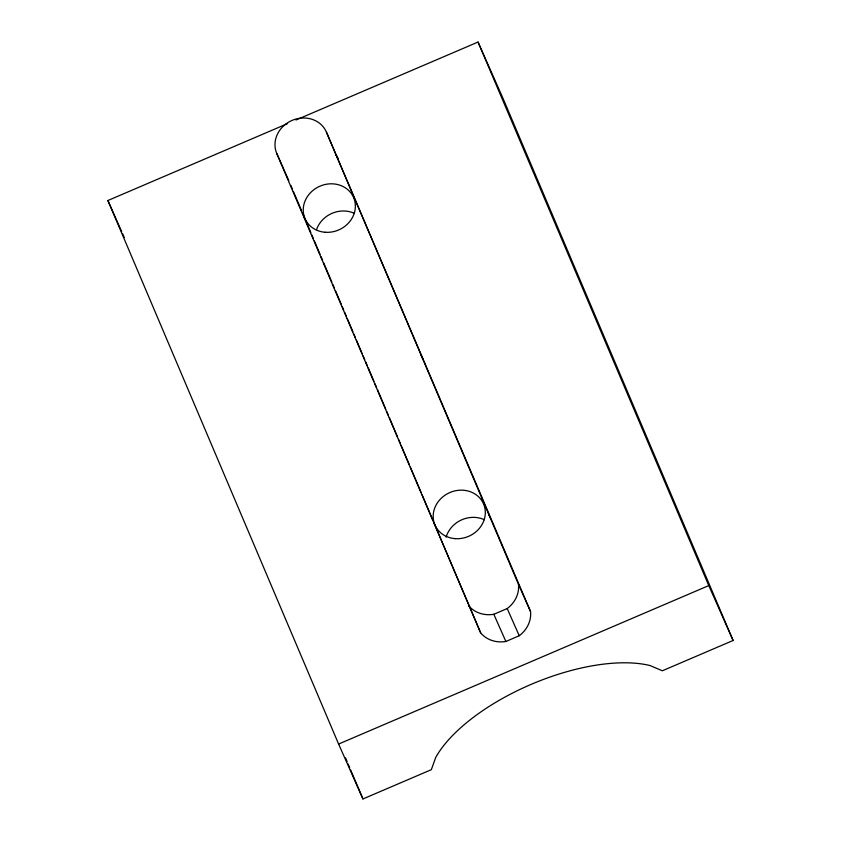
<?xml version="1.0" encoding="UTF-8"?>
<svg xmlns="http://www.w3.org/2000/svg" width="841" height="841" viewBox="0 0 841 841"><rect width="100%" height="100%" fill="white"/><g stroke="black" fill="none" stroke-linecap="round" stroke-linejoin="round"><path stroke-width="1.26" d="M295.979 119.99L478.045 42.05L502.392 96.946L733.11 640.485L662.351 670.782L650.061 665.546A134.571 58.996 -23 0 0 435.796 757.278L431.328 769.683L362.955 798.95L338.608 744.054L107.89 200.515L287.548 123.606M468.605 605.678A28.079 25.241 -23.9 0 0 493.825 614.287L507.197 608.569A28.079 25.241 -23.9 0 0 518.476 584.327L326.413 132.121A27.017 24.284 -23.9 0 0 292.079 120.4A27.017 24.284 -23.9 0 0 276.731 153.388L480.653 632.852A28.079 25.241 -23.9 0 0 505.883 641.473L519.244 635.743A28.079 25.241 -23.9 0 0 530.524 611.502L326.413 132.121M338.608 744.054L708.774 585.588L733.11 640.485M488.4 513.515L490.261 517.888M420.742 354.219L423.023 359.591M518.476 584.327L530.524 611.502M507.197 608.569L519.244 635.743M493.825 614.287L505.883 641.473M276.731 153.388L288.778 180.573M107.89 200.515L121.651 231.538M122.702 233.924L124.289 237.509M478.045 42.05L708.774 585.588M290.839 185.409L292.374 189.036M293.404 191.454L301.604 210.807M302.634 213.225L310.844 232.568M311.874 234.986L313.409 238.613M314.439 241.041L320.074 254.339M321.104 256.757L322.639 260.384M323.669 262.802L331.88 282.155M332.899 284.573L334.445 288.2M335.464 290.618L341.11 303.916M342.14 306.334L343.675 309.972M344.705 312.389L346.24 316.016M347.27 318.434L352.915 331.732M353.935 334.15L355.48 337.777M356.5 340.195L362.145 353.504M363.175 355.922L364.71 359.549M365.74 361.966L367.275 365.593M368.305 368.011L373.94 381.32M374.97 383.738L376.516 387.365M377.535 389.782L385.746 409.136M386.776 411.554L388.311 415.181M389.341 417.599L397.541 436.942M398.571 439.359L400.106 442.997M401.136 445.415L409.346 464.758M410.366 467.175L421.141 492.574M422.171 494.992L432.947 520.39M433.967 522.808L480.653 632.852M345.514 757.878L347.06 761.504M348.079 763.922L349.625 767.549M350.644 769.957L362.955 798.95M335.937 154.881A27.017 24.284 -23.9 0 1 338.46 159.306M316.573 229.551A26.491 23.811 -23.9 0 1 354.418 213.351M446.129 537.178A26.491 23.811 -23.9 0 1 484.374 519.727M325.173 232.263A26.491 23.811 -23.9 0 0 353.651 197.646A26.491 23.811 -23.9 0 0 309.067 194.303A26.491 23.811 -23.9 0 0 325.173 232.263M455.128 538.639A26.491 23.811 -23.9 0 0 483.607 504.011A26.491 23.811 -23.9 0 0 439.013 500.668A26.491 23.811 -23.9 0 0 455.128 538.639"/></g></svg>
